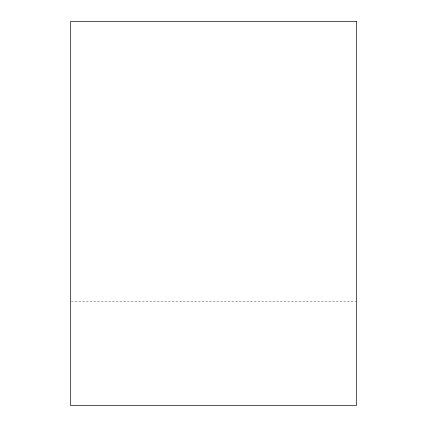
<?xml version="1.0" encoding="UTF-8"?>
<svg xmlns="http://www.w3.org/2000/svg" width="427" height="427" viewBox="0 0 427 427"><rect width="100%" height="100%" fill="white"/><g stroke="black" fill="none" stroke-linecap="round" stroke-linejoin="round"><path stroke-width="0.32" stroke-dasharray="2.13 1.6" d="M71.352 301.788L356.315 301.788"/><path stroke-width="0.64" d="M356.315 21.35L70.685 21.35L70.685 405.65L356.315 405.65L356.315 21.35"/></g></svg>
